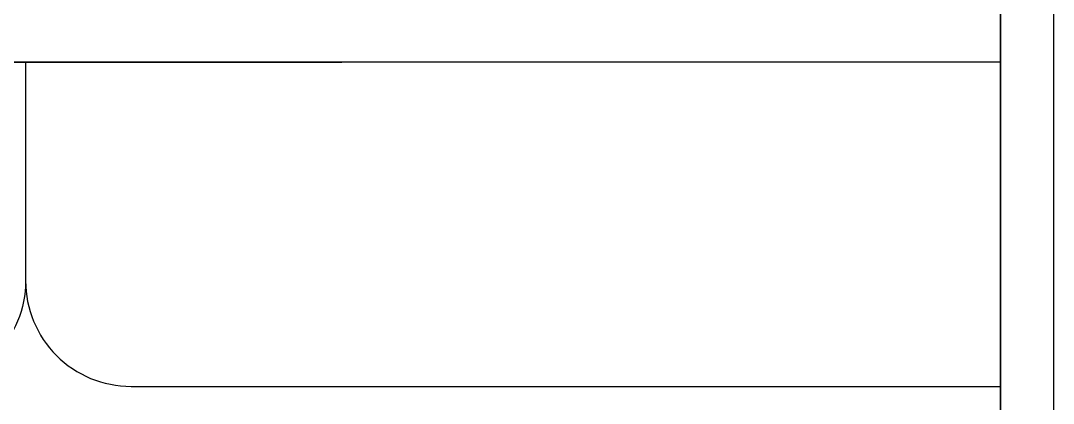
# Model space of a CAD drawing. Header units: millimetres. Extents: x 56222 to 3066687, y -650199 to -121287.
# Drawn here: x 141928.42 to 141948.01, y -185325.06 to -185317.8 of the extents above; entities that cross this region are included whole.
import ezdxf

# ---------------------------------------------------------------- set-up
doc = ezdxf.new("R2010")
doc.units = ezdxf.units.MM
doc.header["$MEASUREMENT"] = 0
doc.layers.add('FURNITURE', color=32, linetype='Continuous', lineweight=9)

msp = doc.modelspace()

# ---------------------------------------------------------------- linework, layer by layer
at = {"layer": 'FURNITURE', "lineweight": 30}
for p, q in [((141947.011, -185257.996, 0.517), (141947.011, -185318.593, 0.517)), ((141910.009, -185318.593, 0.517), (141934.511, -185318.593, 0.517)), ((141947.011, -185318.593, 0.517), (141910.009, -185318.593, 0.517))]:
    msp.add_line(p, q, dxfattribs=at)
at = {"layer": 'FURNITURE', "lineweight": 30, "elevation": 0.517}
msp.add_lwpolyline([(141909.009, -185239.601), (141948.011, -185239.601), (141948.011, -185346.601), (141909.009, -185346.601)], close=True, dxfattribs=at)
for points in [[(141947.01, -185346.601), (141947.011, -185257.996)], [(141947.011, -185318.593), (141947.011, -185346.601)]]:
    msp.add_lwpolyline(points, dxfattribs=at)
for points in [[(141910.009, -185318.593), (141928.51, -185318.593), (141928.51, -185322.74, -0.414214), (141926.51, -185324.74), (141910.009, -185324.74)], [(141947.011, -185318.593), (141928.51, -185318.593), (141928.51, -185322.74, 0.414214), (141930.51, -185324.74), (141947.011, -185324.74)]]:
    msp.add_lwpolyline(points, format="xyb", dxfattribs=at)

doc.saveas('drawing.dxf')
